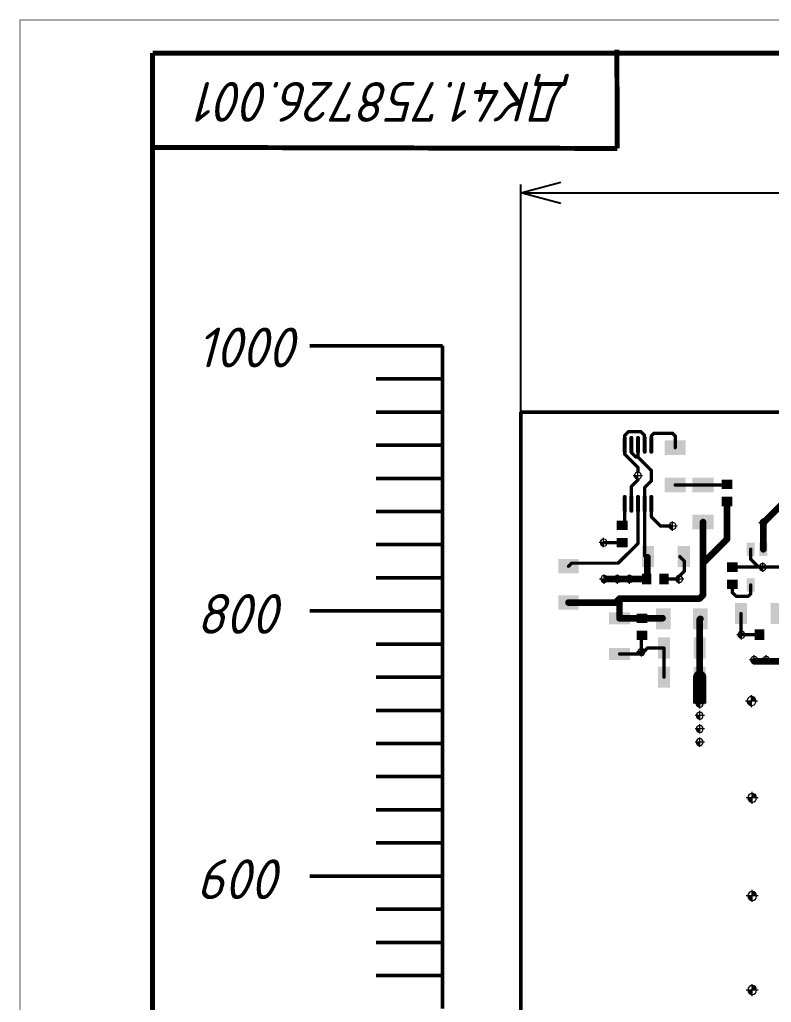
# Paper-space layout 'Layout1' of a CAD drawing. Header units: millimetres. Extents: x 0 to 841, y 0 to 594.
# Drawn here: x 0 to 113.3, y 445.8 to 594.1 of the extents above; entities that cross this region are included whole.
import ezdxf

# ---------------------------------------------------------------- set-up
doc = ezdxf.new("R2010")
doc.units = ezdxf.units.MM
doc.layers.get('0').update_dxf_attribs({"lineweight": 50})
for name, color, linetype in [('PDF _Геометрия', 7, 'Continuous'), ('PDF _Сплошная заливка', 7, 'Continuous'), ('TopLayer', 1, 'Continuous')]:
    doc.layers.add(name, color=color, linetype=linetype)
doc.styles.add('GOST-2.304_Type-B_italic', font='GOST Common Italic.ttf')
doc.dimstyles.new('ISO-25', dxfattribs={"dimtxt": 2.5, "dimasz": 2.5, "dimexe": 1.25, "dimexo": 0.625, "dimtad": 1, "dimtxsty": 'Standard', "dimcen": 2.5, "dimadec": 0, "dimazin": 0, "dimtfac": 1, "dimtmove": 0, "dimatfit": 3, "dimfxl": 1, "dimarcsym": 0})

# ---------------------------------------------------------------- blocks, each defined once
blk = doc.blocks.new('_Open30')
at = {"color": 0, "linetype": 'ByBlock', "lineweight": -2}
for p, q in [((-1, 0.26794919), (0, 0)), ((0, 0), (-1, -0.26794919)), ((0, 0), (-1, 0))]:
    blk.add_line(p, q, dxfattribs=at)
blk = doc.blocks.new('*D70')
at = {"color": 0, "lineweight": -2, "transparency": 16777216}
for p, q in [((75.58923181139107, 534.8599920178267), (75.58923181139107, 569.1981241171795)), ((81.58923181139107, 567.9481241171795), (309.5892293313912, 567.9481241171795)), ((315.5892293313912, 534.8599920178267), (315.5892293313912, 569.1981241171795))]:
    blk.add_line(p, q, dxfattribs=at)
at = {"layer": 'Defpoints', "color": 0, "lineweight": 20, "transparency": 16777216}
for p in [(315.5892293313912, 567.9481241171795), (75.58923181139107, 534.8599920178267), (315.5892293313912, 534.8599920178267)]:
    blk.add_point(p, dxfattribs=at)
at = {"color": 0, "lineweight": -2, "transparency": 16777216, "xscale": 6, "yscale": 6, "zscale": 6, "rotation": 180}
blk.add_blockref('_Open30', (75.58923181139107, 567.9481241171795), dxfattribs=at)
at = {"color": 0, "lineweight": -2, "transparency": 16777216, "xscale": 6, "yscale": 6, "zscale": 6}
blk.add_blockref('_Open30', (315.5892293313912, 567.9481241171795), dxfattribs=at)
at = {"color": 0, "transparency": 16777216, "insert": (190.3758532430252, 572.1671835231201), "char_height": 6, "attachment_point": 5, "style": 'GOST-2.304_Type-B_italic'}
blk.add_mtext('120{\\fGOST type B|b0|i1|c204|p34;\\C0;%%P0,1}', dxfattribs=at)

psp = doc.layouts.get("Layout1")

# ---------------------------------------------------------------- hatches: boundary and pattern name
at = {"layer": 'PDF _Сплошная заливка', "transparency": 33554559}
for points in [[(92.69451297836122, 525.2648063051379, 0.1989561128146472), (92.84832446186238, 524.893542072864), (92.84832446189148, 524.8935420728712, 0.1988800818218835), (93.2195181384036, 524.7398011449486), (93.2195181384036, 524.7398011450732), (93.2195181384036, 524.7398011450732), (93.2195181384036, 525.2648063051379), (93.2195181384036, 525.2648063051379)], [(97.92534570620955, 517.6651692878163, 0.4142084406750351), (98.45035086626649, 517.1401641277075), (98.45035086626649, 517.1401641277516), (98.45035086626649, 517.1401641277516), (98.45035086626649, 517.6651692878163), (98.45035086626649, 517.6651692878163)], [(111.6147794073631, 518.1545804950329, 0.1988478175993243), (111.7685203350957, 517.7833162627076), (111.7685203351684, 517.7833162627662, 0.198847816971872), (112.1397845674201, 517.6295753348436), (112.1397845674201, 517.6295753349677), (112.1397845674201, 517.6295753349677), (112.1397845674201, 518.1545804950329), (112.1397845674201, 518.1545804950329)], [(87.53749666569729, 515.169786106977, 0.1989561126035285), (87.69130814915479, 514.7985218746448), (87.69130814922755, 514.7985218747103, 0.1988800818772478), (88.06250182576969, 514.6447809471388), (88.06250182576969, 514.6447809469123), (88.06250182576969, 514.6447809469123), (88.06250182576969, 515.169786106977), (88.06250182576969, 515.169786106977)], [(111.5253853020249, 511.4651892538764, 0.1988478175066667), (111.6791262298157, 511.0939250216024), (111.6791262298302, 511.0939250216097, 0.1988478170847673), (112.0503904620828, 510.9401840939722), (112.0503904620828, 510.9401840938112), (112.0503904620828, 510.9401840938112), (112.0503904620828, 511.4651892538764), (112.0503904620828, 511.4651892538764)], [(87.63295856349123, 509.6651729733476, 0.4142362713237892), (88.15789316783867, 509.1401678132606), (88.15789316783867, 509.1401678132825), (88.15789316783867, 509.1401678132825), (88.15789316783867, 509.6651729733476), (88.15789316783867, 509.6651729733476)], [(89.6329311837344, 509.6651729733476, 0.1988478172097947), (89.78667211146694, 509.2939087410296), (89.78667211152515, 509.2939087410882, 0.1988478175548578), (90.15793634377678, 509.1401678131947), (90.15793634377678, 509.1401678132825), (90.15793634377678, 509.1401678132825), (90.15793634377678, 509.6651729733476), (90.15793634377678, 509.6651729733476)], [(91.43294887536194, 509.6651729733476, 0.4142588360046695), (91.95795403541979, 509.1401678133411), (91.95795403541979, 509.1401678132825), (91.95795403541979, 509.1401678132825), (91.95795403541979, 509.6651729733476), (91.95795403541979, 509.6651729733476)], [(98.92533201632341, 509.6651743844614, 0.1989561131583393), (99.07914349978, 509.2939101521433), (99.07914349985367, 509.293910152202, 0.1988800818964838), (99.45033717638034, 509.1401692244694), (99.45033717638034, 509.1401692244035), (99.45033717638034, 509.1401692244035), (99.45033717638034, 509.6651743844614), (99.45033717638034, 509.6651743844614)], [(108.3254008873882, 501.2651694348119, 0.1988478172653923), (108.4791418150917, 500.8939052024648), (108.4791418151935, 500.8939052025453, 0.1988478172952694), (108.8504060474452, 500.7401642747691), (108.8504060474452, 500.7401642747473), (108.8504060474452, 500.7401642747473), (108.8504060474452, 501.2651694348119), (108.8504060474452, 501.2651694348119)], [(93.2329665669904, 498.6651147171992, 0.4142084406154302), (93.7579717270628, 498.1401095571196), (93.7579717270628, 498.1401095571346), (93.7579717270628, 498.1401095571346), (93.7579717270628, 498.6651147171992), (93.7579717270628, 498.6651147171992)], [(110.2329455060426, 497.4651149172364, 0.1989883856612756), (110.3867569897038, 497.0939212408407), (110.3867569895729, 497.0939212407166, 0.1989883857060377), (110.757950666085, 496.9401097570694), (110.757950666085, 496.9401097571863), (110.757950666085, 496.9401097571863), (110.757950666085, 497.4651149172364), (110.757950666085, 497.4651149172364)], [(112.0329631976847, 497.4651142116795, 0.1989883855508027), (112.1867746812004, 497.0939205351597), (112.1867746812004, 497.0939205351597, 0.1989883856347251), (112.557968357728, 496.9401090515635), (112.557968357728, 496.9401090516294), (112.557968357728, 496.9401090516294), (112.557968357728, 497.4651142116795), (112.557968357728, 497.4651142116795)], [(102.0177895039633, 490.8651530592801, 0.4142588363678122), (102.5427946640057, 490.3401478991568), (102.5427946640057, 490.3401478992159), (102.5427946640057, 490.3401478992159), (102.5427946640057, 490.8651530592801), (102.5427946640057, 490.8651530592801)], [(109.6829636188395, 491.2651038387762, 0.4141972411249372), (110.3579702532052, 490.5900972044169), (110.3579702532052, 490.5900972044169), (110.3579702532052, 490.5900972044169), (110.3579702532052, 491.2651038387762), (110.3579702532052, 491.2651038387762)], [(111.0329768875563, 491.2651038387762, 0.4142364377702754), (110.3579702532052, 491.9401104732519), (110.3579702532052, 491.9401104731346), (110.3579702532052, 491.9401104731346), (110.3579702532052, 491.2651038387762), (110.3579702532052, 491.2651038387762)], [(102.0177895039633, 489.0650888008718, 0.4142084405502877), (102.5427946640057, 488.540083641004), (102.5427946640057, 488.5400836408066), (102.5427946640057, 488.5400836408066), (102.5427946640057, 489.0650888008718), (102.5427946640057, 489.0650888008718)], [(102.0177895039633, 487.0651204139926, 0.4142588364359393), (102.5427946640057, 486.5401152538766), (102.5427946640057, 486.5401152539348), (102.5427946640057, 486.5401152539348), (102.5427946640057, 487.0651204139926), (102.5427946640057, 487.0651204139926)], [(102.0177895039633, 485.0650807658399, 0.1988800819462902), (102.171530431754, 484.693887089305), (102.171530431754, 484.693887089305, 0.1990065127922645), (102.5427946640057, 484.5400756057238), (102.5427946640057, 484.5400756057747), (102.5427946640057, 484.5400756057747), (102.5427946640057, 485.0650807658399), (102.5427946640057, 485.0650807658399)], [(109.7830116388413, 476.6650567661304, 0.4142013379479151), (110.4579477174975, 475.9901206875334), (110.4579477174975, 475.9901206874965), (110.4579477174975, 475.9901206874965), (110.4579477174975, 476.6650567661304), (110.4579477174975, 476.6650567661304)], [(111.1329543518641, 476.6650567661304, 0.4142364377707062), (110.4579477174975, 477.340063400577), (110.4579477174975, 477.3400634004965), (110.4579477174975, 477.3400634004965), (110.4579477174975, 476.6650567661304), (110.4579477174975, 476.6650567661304)], [(111.1329543518641, 461.8650343037411, 0.4142364378063415), (110.4579477174975, 462.5400409380341), (110.4579477174975, 462.5400409381), (110.4579477174975, 462.5400409381), (110.4579477174975, 461.8650343037411), (110.4579477174975, 461.8650343037411)], [(109.7830116388413, 461.8650343037411, 0.4141796886114921), (110.4579477174975, 461.1900276693018), (110.4579477174975, 461.190027669375), (110.4579477174975, 461.190027669375), (110.4579477174975, 461.8650343037411), (110.4579477174975, 461.8650343037411)], [(111.1329543518641, 447.6650170330063, 0.1989837065599147), (110.935257206469, 448.1423265219855), (110.9352572065136, 448.1423265220224, 0.1989141724788294), (110.4580182732225, 448.3400236673215), (110.4580182732225, 448.3400236673656), (110.4580182732225, 448.3400236673656), (110.4580182732225, 447.6650170330063), (110.4580182732225, 447.6650170330063)], [(109.7830116388413, 447.6650170330063, 0.1988890755797197), (109.9807087842655, 447.1877075440348), (109.9807087841918, 447.1877075439838, 0.1989282721369723), (110.4580182732225, 446.9900103986115), (110.4580182732225, 446.9900103986333), (110.4580182732225, 446.9900103986333), (110.4580182732225, 447.6650170330063), (110.4580182732225, 447.6650170330063)]]:
    psp.add_hatch(color=7, dxfattribs=at).paths.add_polyline_path(points)

# ---------------------------------------------------------------- linework, layer by layer
for p, q in [((63.76560912071591, 544.8599960978263), (43.76560912071591, 544.8599960978263)), ((63.76560912071591, 534.8599960978263), (63.76560912071591, 544.8599960978263)), ((63.76560912071591, 539.8599960978263), (53.76560912071591, 539.8599960978263)), ((63.76560912071591, 534.8599960978263), (53.76560912071591, 534.8599960978268)), ((63.76560912071591, 524.8599960978263), (63.76560912071591, 534.8599960978263)), ((63.76560912071591, 529.8599960978263), (53.76560912071591, 529.8599960978263)), ((63.76560912071591, 524.8599960978263), (53.76560912071591, 524.8599960978268)), ((63.76560912071591, 514.8599960978263), (63.76560912071591, 524.8599960978263)), ((63.76560912071591, 519.8599960978263), (53.76560912071591, 519.8599960978263)), ((63.76560912071591, 514.8599960978263), (53.76560912071591, 514.8599960978263)), ((63.76560912071591, 504.8599960978263), (63.76560912071591, 514.8599960978263)), ((63.76560912071591, 509.8599960978263), (53.76560912071591, 509.8599960978263)), ((63.76560912071591, 504.8599960978263), (43.76560912071591, 504.8599960978263)), ((63.76560912071591, 494.8599960978263), (63.76560912071591, 504.8599960978263)), ((63.76560912071591, 499.8599960978263), (53.76560912071591, 499.8599960978268)), ((63.76560912071591, 494.8599960978263), (53.76560912071591, 494.8599960978263)), ((63.76560912071591, 484.8599960978263), (63.76560912071591, 494.8599960978263)), ((63.76560912071591, 489.8599960978263), (53.76560912071591, 489.8599960978268)), ((63.76560912071591, 484.8599960978263), (53.76560912071591, 484.8599960978263)), ((63.76560912071591, 474.8599960978263), (63.76560912071591, 484.8599960978263)), ((63.76560912071591, 479.8599960978263), (53.76560912071591, 479.8599960978263)), ((63.76560912071591, 474.8599960978263), (53.76560912071591, 474.8599960978263)), ((63.76560912071591, 464.8599960978263), (63.76560912071591, 474.8599960978263)), ((63.76560912071591, 469.8599960978263), (53.76560912071591, 469.8599960978263)), ((63.76560912071591, 464.8599960978263), (43.76560912071591, 464.8599960978263)), ((63.76560912071591, 454.8599960978263), (63.76560912071591, 464.8599960978263)), ((63.76560912071591, 459.8599960978263), (53.76560912071591, 459.8599960978263)), ((63.76560912071591, 454.8599960978263), (53.76560912071591, 454.8599960978268)), ((63.76560912071591, 444.8599960978263), (63.76560912071591, 454.8599960978263)), ((63.76560912071591, 449.8599960978263), (53.76560912071591, 449.8599960978263))]:
    psp.add_line(p, q)
at = {"lineweight": 50}
for p, q in [((115.5892330913912, 534.8604898578267), (75.58873397139087, 534.8599920178267)), ((75.58923181139107, 534.8594941778265), (75.58923181139107, 354.8604942578272))]:
    psp.add_line(p, q, dxfattribs=at)
at = {"color": 18, "lineweight": 40, "true_color": 0x000000}
for points, const_width in [([(0.04952970216618269, 594.0072344598332), (841.0071162621662, 594.0072344598332), (841.0071162621662, 0.04952981983322502), (0.04952970216618269, 0.04952981983322502), (0.04952970216618269, 594.0072344598332)], 0.09906), ([(20.04953034216618, 589.0071834998332), (836.0495290221661, 589.0071834998332)], 0.7493), ([(20.04953034216618, 5.007183099833227), (20.04953034216618, 589.0071834998332)], 0.7493), ([(90.10828651443612, 574.6275455475052), (90.05676375177518, 589.520828408366)], 0.7493), ([(90.10828651443612, 574.6275455475052), (20.1082385544361, 574.787415239809)], 0.7493)]:
    psp.add_lwpolyline(points, dxfattribs=dict(at, const_width=const_width))
at = {"layer": 'PDF _Геометрия', "lineweight": 9}
for points in [[(93.91985427853933, 525.2647357494134), (92.51932310971779, 525.2647357494134)], [(93.21923591550467, 524.5648229436338), (93.21923591550467, 525.9646485551857)], [(99.15068700640222, 517.6650987320918), (97.75015583758068, 517.6650987320918)], [(98.45006864338302, 516.9651859263195), (98.45006864338302, 518.3650115378641)], [(112.8399090403673, 518.1542277163944), (111.4400834288226, 518.1542277163944)], [(112.1399962345949, 517.4543149106221), (112.1399962345949, 518.8548460794432)], [(88.76276741017955, 515.1698566627019), (87.36223624135891, 515.1698566627019)], [(88.06285460437812, 514.469943856915), (88.06285460437812, 515.8697694684743)], [(112.7503032678551, 511.4648364752379), (111.3504776563104, 511.4648364752379)], [(112.0503904620828, 510.7649236694656), (112.0503904620828, 512.1654548382867)], [(88.1581048350281, 508.9654718347419), (88.1581048350281, 510.3652974463084)], [(90.15765412087785, 508.9654718347419), (90.15765412087785, 510.3652974463084)], [(91.95823625833327, 508.9654718347419), (91.95823625833327, 510.3652974463084)], [(99.45054884355523, 508.965473245863), (99.45054884355523, 510.3652988574222)], [(88.85801764080043, 509.6653846405288), (87.45819202922667, 509.6653846405288)], [(90.85827248391251, 509.6653846405288), (89.45774131510552, 509.6653846405288)], [(92.6581490641056, 509.6653846405288), (91.25761789528497, 509.6653846405288)], [(100.1504616493276, 509.6653860516426), (98.7506360377829, 509.6653860516426)], [(109.5506010761164, 501.2650283233552), (108.1500699073104, 501.2650283233552)], [(108.8506882703441, 500.5651155175829), (108.8506882703441, 501.9649411291275)], [(94.45802564428413, 498.6649736057425), (93.05820003272493, 498.6649736057425)], [(93.7581128385118, 497.9650607999702), (93.7581128385118, 499.3648864115148)], [(110.757809554636, 496.7652021114641), (110.757809554636, 498.1650277230233)], [(112.5576861348291, 496.7652014059072), (112.5576861348291, 498.1650270174664)], [(111.4577223604083, 497.4651149172364), (110.0578967488636, 497.4651149172364)], [(113.2583044978637, 497.4651142116795), (111.8577733290422, 497.4651142116795)], [(103.2429191369674, 490.8648708363748), (101.8430935254228, 490.8648708363748)], [(102.5430063311951, 490.1649580306025), (102.5430063311951, 491.5647836421617)], [(111.2580496547516, 491.26482161587), (109.4581730745722, 491.26482161587)], [(110.3577585860166, 490.365236104411), (110.3577585860166, 492.1651126845977)], [(102.5430063311951, 488.364823216461), (102.5430063311951, 489.7653543852816)], [(103.2429191369674, 489.0654415795098), (101.8430935254228, 489.0654415795098)], [(102.5430063311951, 486.3650664967713), (102.5430063311951, 487.764892108316)], [(103.2429191369674, 487.0649793025436), (101.8430935254228, 487.0649793025436)], [(103.2429191369674, 485.0652218772889), (101.8430935254228, 485.0652218772889)], [(102.5430063311951, 484.365309071502), (102.5430063311951, 485.7651346830685)], [(110.4579477174975, 475.7652595874906), (110.4579477174975, 477.5651361676769)], [(111.3582387862034, 476.6648450989564), (109.5576566487771, 476.6648450989564)], [(110.4579477174975, 460.9649549021951), (110.4579477174975, 462.7648314823814)], [(111.3582387862034, 461.8652459709224), (109.5576566487771, 461.8652459709224)], [(110.4579477174975, 446.7649376314607), (110.4579477174975, 448.5648142116465)], [(111.3582387862034, 447.665228700188), (109.5576566487771, 447.665228700188)]]:
    psp.add_lwpolyline(points, dxfattribs=at)
for points in [[(93.74487607711444, 525.2647357494134, 0.4140361064834009), (93.21923591550467, 525.7896703537826, 0.4143145160907989), (92.69430131105537, 525.2647357494134, 0.414314516115934), (93.21923591550467, 524.7398011451901, 0.414036106508295)], [(98.97500324770135, 517.6650987320918, 0.4143145161673626), (98.45006864338302, 518.190033336286, 0.4143145161999526), (97.92513403896191, 517.6650987320918, 0.4143145162059972), (98.45006864338302, 517.140164127883, 0.4143145161736592)], [(112.6649308389424, 518.1542277163944, 0.4140361062844282), (112.1399962345949, 518.6798678780037, 0.4140361065574639), (111.615061630232, 518.1542277163944, 0.4138105739140459), (112.1399962345949, 517.6292931120106, 0.4138105738286432)], [(88.58778920872555, 515.1698566627019, 0.4138105735957089), (88.06285460437812, 515.6947912671444, 0.4140361065843737), (87.53721444274015, 515.1698566627019, 0.4140361066863111), (88.06285460437812, 514.6449220583618, 0.4138105735095525)], [(112.5753250664302, 511.4648364752379, 0.414036106397517), (112.0503904620828, 511.9904766369496, 0.4140361064636001), (111.5254558575452, 511.4648364752379, 0.4138105736906622), (112.0503904620828, 510.9399018708541, 0.4138105736246624)], [(88.68303943934643, 509.6653846405288, 0.4143145162380837), (88.1581048350281, 510.1903192449126, 0.4143145162182372), (87.63317023053423, 509.6653846405288, 0.4143145159395351), (88.1581048350281, 509.1404500361155, 0.4143145159591294)], [(90.68258872522529, 509.6653846405288, 0.4143145160959874), (90.15765412087785, 510.190319245015, 0.4143145159987208), (89.63271951658862, 509.6653846405288, 0.4143145160963397), (90.15765412087785, 509.1404500362032, 0.4143145160054202)], [(92.4831708626516, 509.6653846405288, 0.4143145159906111), (91.95823625833327, 510.1903192448326, 0.414036106529015), (91.43259609666529, 509.6653846405288, 0.414036106626637), (91.95823625833327, 509.1404500363128, 0.4143145160882804)], [(99.97548344788811, 509.6653860516426, 0.4143145161323549), (99.45054884355523, 510.1903206559828, 0.4143145160421909), (98.92561423920779, 509.6653860516426, 0.4143145162360686), (99.45054884355523, 509.1404514473243, 0.4143145159496596)], [(109.3756228746915, 501.2650283233552, 0.4143145160082409), (108.8506882703441, 501.7899629275421, 0.4140361066742076), (108.3250481087789, 501.2650283233552, 0.4140361064173066), (108.8506882703441, 500.7400937190514, 0.4143145163154027)], [(94.28304744284469, 498.6649736057425, 0.4143145160690387), (93.7581128385118, 499.1899082100317, 0.4143145162619089), (93.23317823414982, 498.6649736057425, 0.4143145161162363), (93.7581128385118, 498.1400390014974, 0.4143145159232653)], [(111.2827441589834, 497.4651149172364, 0.4143145161277714), (110.757809554636, 497.9900495215329, 0.4143145160123711), (110.2328749503758, 497.4651149172364, 0.4143145162095735), (110.757809554636, 496.9401803128308, 0.4143145163250742)], [(113.0833262964243, 497.4651142116795, 0.4140361067194489), (112.5576861348291, 497.9900488160197, 0.4143145158964175), (112.0327515304089, 497.4651142116795, 0.4143145160459185), (112.5576861348291, 496.9401796073321, 0.4140361064928289)], [(103.0679409355134, 490.8648708363748, 0.4143145163652699), (102.5430063311951, 491.3898054406632, 0.4143145161576913), (102.0180717269641, 490.8648708363748, 0.4143145159654761), (102.5430063311951, 490.3399362320265, 0.4143145161727526)], [(111.0329768875563, 491.26482161587, 0.4145768024496179), (110.3577585860166, 491.9400399174688, 0.4144012766089382), (109.6832458417375, 491.26482161587, 0.4142259415220976), (110.3577585860166, 490.5903088714963, 0.4144012764712057)], [(103.0679409355134, 489.0654415795098, 0.4138105736074713), (102.5430063311951, 489.5903761839086, 0.4138105735884706), (102.018071726935, 489.0654415795098, 0.4140361065483322), (102.5430063311951, 488.5398014181269, 0.4140361063793484)], [(103.0679409355134, 487.0649793025436, 0.4143145162646291), (102.5430063311951, 487.5899139067592, 0.4143145160570502), (102.0180717268913, 487.0649793025436, 0.4143145162882528), (102.5430063311951, 486.5400446982253, 0.4143145161191578)], [(103.0679409355134, 485.0652218772889, 0.4143145162554111), (102.5430063311951, 485.5901564817095, 0.4143145162361691), (102.0180717269641, 485.0652218772889, 0.4143145160725647), (102.5430063311951, 484.5402872727368, 0.4143145160917559)], [(111.1331660190381, 476.6648450989564, 0.4141850072674905), (110.4579477174975, 477.3400634004965, 0.4141850071773144), (109.7827294160306, 476.6648450989564, 0.4140093127664168), (110.4579477174975, 475.9903323546341, 0.4140093126290139)], [(111.1331660190381, 461.8652459709224, 0.4140093127989582), (110.4579477174975, 462.5397587151715, 0.4140093127088141), (109.782729415987, 461.8652459709224, 0.4141850072764142), (110.4579477174975, 461.1900276694992, 0.4141850071390365)], [(111.1331660190381, 447.665228700188, 0.4140093128905284), (110.4579477174975, 448.3397414444448, 0.4140093126864884), (109.7827294158842, 447.665228700188, 0.4141850073554358), (110.4579477174975, 446.9900103986042, 0.414185007445729)]]:
    psp.add_lwpolyline(points, format="xyb", close=True, dxfattribs=at)
at = {"layer": 'TopLayer', "lineweight": 20}
for points, const_width in [([(91.25062797139117, 528.8649976578267), (91.25062797139117, 530.9649985378269)], 0.5999987999999999), ([(91.25062797139117, 531.3573929778267), (91.80823417139118, 531.9149991778268)], 0.499999), ([(91.25062797139117, 529.9149980978268), (91.25062797139117, 531.3573929778267)], 0.499999), ([(91.80823417139118, 531.9149991778268), (93.64413093139092, 531.9149991778268)], 0.499999), ([(92.25062597139095, 528.8649976578267), (92.25062597139095, 530.9649985378269)], 0.5999987999999999), ([(93.25062905139112, 528.8649976578267), (93.25062905139112, 530.9649985378269)], 0.5999987999999999), ([(93.64413093139092, 531.9149991778268), (94.20062969139099, 531.3585004178267)], 0.499999), ([(94.2506270513909, 528.8649976578267), (94.2506270513909, 530.9649985378269)], 0.5999987999999999), ([(94.20062969139099, 529.9649954578267), (94.20062969139099, 531.3585004178267)], 0.499999), ([(95.25063013139106, 528.8649976578267), (95.25063013139106, 530.9649985378269)], 0.5999987999999999), ([(95.25063013139106, 531.2649979378266), (95.65062933139097, 531.664997137827)], 0.499999), ([(95.25063013139106, 529.9149980978268), (95.25063013139106, 531.2649979378266)], 0.499999), ([(95.65062933139097, 531.664997137827), (98.4506288113912, 531.664997137827)], 0.499999), ([(98.4506288113912, 531.664997137827), (98.85062801139111, 531.2649979378266)], 0.499999), ([(98.85062801139111, 529.470589537827), (98.85062801139111, 531.2649979378266)], 0.499999), ([(91.25062797139117, 528.4649933778269), (91.25062797139117, 529.9149980978268)], 0.499999), ([(92.25062597139095, 528.7377842978267), (92.25062597139095, 529.9149980978268)], 0.499999), ([(93.25062905139112, 528.064994177827), (93.25062905139112, 529.9149980978268)], 0.499999), ([(94.20062969139099, 529.9649954578267), (94.2506270513909, 529.9149980978268)], 0.499999), ([(91.25062797139117, 528.4649933778269), (93.25062905139112, 526.4649922978269)], 0.499999), ([(92.25062597139095, 528.7377842978267), (92.92341609139112, 528.064994177827)], 0.499999), ([(92.92341609139112, 528.064994177827), (93.25062905139112, 528.064994177827)], 0.499999), ([(93.25062905139112, 528.064994177827), (95.25063013139106, 526.0649930978266)], 0.499999), ([(93.25062905139112, 525.7498294348038), (93.25062905139112, 526.4649922978269)], 0.499999), ([(95.25063013139106, 524.4650013778269), (95.25063013139106, 526.0649930978266)], 0.499999), ([(92.25062597139095, 523.6649928178267), (93.25062905139112, 524.6649958978269)], 0.499999), ([(93.25062905139112, 524.6649958978269), (93.25062905139112, 524.789994377827)], 0.499999), ([(92.25062597139095, 521.014995577827), (92.25062597139095, 523.6649928178267)], 0.499999), ([(94.2506270513909, 523.4649982978267), (95.25063013139106, 524.4650013778269)], 0.499999), ([(94.2506270513909, 521.014995577827), (94.2506270513909, 523.4649982978267)], 0.499999), ([(98.85062801139111, 523.8594044178267), (106.5496372513912, 523.8594044178267)], 0.499999), ([(106.5496372513912, 523.8594044178267), (106.650627651391, 523.9603948178269)], 0.499999), ([(91.25062797139117, 519.9649951378269), (91.25062797139117, 522.0649960178266)], 0.5999987999999999), ([(92.25062597139095, 519.9649951378269), (92.25062597139095, 522.0649960178266)], 0.5999987999999999), ([(93.25062905139112, 519.9649951378269), (93.25062905139112, 522.0649960178266)], 0.5999987999999999), ([(94.2506270513909, 519.9649951378269), (94.2506270513909, 522.0649960178266)], 0.5999987999999999), ([(95.25063013139106, 519.9649951378269), (95.25063013139106, 522.0649960178266)], 0.5999987999999999), ([(106.650627651391, 515.6649986578268), (106.650627651391, 521.369594817827)], 0.999998), ([(91.25062797139117, 517.960396657827), (91.25062797139117, 521.014995577827)], 0.499999), ([(93.25062905139112, 515.064994777827), (93.25062905139112, 521.014995577827)], 0.499999), ([(94.2506270513909, 513.1573938178267), (94.2506270513909, 521.014995577827)], 0.499999), ([(95.25063013139106, 519.064991857827), (95.25063013139106, 521.014995577827)], 0.499999), ([(112.1400096113912, 518.1543815378268), (115.2506206113912, 521.2649925378269)], 0.999998), ([(95.25063013139106, 519.064991857827), (96.65063241139114, 517.6649895778269)], 0.499999), ([(91.05062837139121, 517.7603970578266), (91.25062797139117, 517.960396657827)], 0.499999), ([(96.65063241139114, 517.6649895778269), (98.4506288113912, 517.6649895778269)], 0.499999), ([(103.050629771391, 512.2649952978268), (103.050629771391, 518.2594054578267)], 0.999998), ([(112.1400096113912, 514.1650067378268), (112.1400096113912, 518.1543815378268)], 0.999998), ([(103.250624291391, 512.2649952978268), (106.650627651391, 515.6649986578268)], 0.999998), ([(88.06283145139105, 515.1695970578266), (90.85062877139126, 515.1695970578266)], 0.499999), ([(90.25062997139094, 512.0649956978268), (93.25062905139112, 515.064994777827)], 0.499999), ([(110.2400134113909, 512.6756218578266), (110.2400134113909, 514.1650067378268)], 0.499999), ([(94.65062625139126, 509.664995417827), (94.65062625139126, 512.972593577827)], 0.999998), ([(99.54302693139107, 513.0649936978266), (100.2506252113913, 512.3573954178269)], 0.499999), ([(110.2400134113909, 512.6756218578266), (111.4506282113912, 511.4650070578268)], 0.499999), ([(82.75822941139086, 511.6081970178266), (83.2150280913911, 512.0649956978268)], 0.499999), ([(83.2150280913911, 512.0649956978268), (90.25062997139094, 512.0649956978268)], 0.499999), ([(100.2506252113913, 510.8649930178267), (100.2506252113913, 512.3573954178269)], 0.499999), ([(103.050629771391, 507.2649951378266), (103.050629771391, 512.2649952978268)], 0.999998), ([(103.050629771391, 512.2649952978268), (103.250624291391, 512.2649952978268)], 0.499999), ([(107.4506311313912, 511.455807177827), (107.4598310113911, 511.4650070578268)], 0.499999), ([(107.4598310113911, 511.4650070578268), (111.4506282113912, 511.4650070578268)], 0.499999), ([(111.4506282113912, 511.4650070578268), (112.050632091391, 511.4650070578268)], 0.499999), ([(112.050632091391, 511.4650070578268), (116.546035851391, 511.4650070578268)], 0.499999), ([(88.1582287713909, 509.664995417827), (90.15822985139084, 509.664995417827)], 0.999998), ([(90.15822985139084, 509.664995417827), (91.95823133139083, 509.664995417827)], 0.999998), ([(91.95823133139083, 509.664995417827), (94.55522893139096, 509.664995417827)], 0.999998), ([(99.05062761139106, 509.664995417827), (100.2506252113913, 510.8649930178267)], 0.499999), ([(96.84142705139084, 509.664995417827), (99.05062761139106, 509.664995417827)], 0.499999), ([(107.4506311313912, 507.6650044978269), (107.4506311313912, 508.865007177827)], 0.499999), ([(110.2400134113909, 507.4543876978269), (110.2400134113909, 508.7650073778268)], 0.499999), ([(89.85063077139102, 506.1217970178268), (90.45062957139089, 506.7217958178267)], 0.999998), ([(90.45062957139089, 503.7573973778267), (90.45062957139089, 506.7217958178267)], 0.999998), ([(90.45062957139089, 506.7217958178267), (102.507430451391, 506.7217958178267)], 0.999998), ([(102.507430451391, 506.7217958178267), (103.050629771391, 507.2649951378266)], 0.999998), ([(107.4506311313912, 507.6650044978269), (108.0506299313911, 507.065005697827)], 0.499999), ([(108.0506299313911, 507.065005697827), (109.8506314113911, 507.065005697827)], 0.499999), ([(109.8506314113911, 507.065005697827), (110.2400134113909, 507.4543876978269)], 0.499999), ([(82.75822941139086, 506.1217970178268), (89.85063077139102, 506.1217970178268)], 0.999998), ([(90.4536267713911, 503.7603945778269), (93.85062785139098, 503.7603945778269)], 0.999998), ([(93.85062785139098, 503.7603945778269), (96.94404305139096, 503.7603945778269)], 0.999998), ([(102.5430260113912, 503.5573977778267), (102.6506254913911, 503.6649972578266)], 0.999998), ([(102.5430260113912, 499.2649958978268), (102.5430260113912, 503.5573977778267)], 0.999998), ([(108.7582332913912, 501.3574072578267), (108.7582332913912, 504.4650058178267)], 0.499999), ([(90.45062957139089, 503.7573973778267), (90.4536267713911, 503.7603945778269)], 0.499999), ([(96.94404305139096, 503.7603945778269), (97.03944037139127, 503.6649972578266)], 0.499999), ([(93.75822773139089, 501.0771944578269), (93.85062785139098, 501.169594577827)], 0.499999), ([(93.75822773139089, 498.3725973778269), (93.75822773139089, 501.0771944578269)], 0.499999), ([(108.7582332913912, 501.3574072578267), (108.8506334113908, 501.2650071378266)], 0.499999), ([(108.8506334113908, 501.2650071378266), (111.5552304913913, 501.2650071378266)], 0.499999), ([(102.5430260113912, 494.8649996178269), (102.5430260113912, 499.2649958978268)], 0.999998), ([(90.45062957139089, 498.3725973778269), (93.75822773139089, 498.3725973778269)], 0.499999), ([(93.75822773139089, 498.3725973778269), (94.65062625139126, 499.2649958978268)], 0.499999), ([(94.65062625139126, 499.2649958978268), (97.15822601139098, 499.2649958978268)], 0.499999), ([(97.15822601139098, 499.2649958978268), (97.15823109139092, 499.2649908178269)], 0.499999), ([(97.15823109139092, 494.864994537827), (97.15823109139092, 499.2649908178269)], 0.499999), ([(110.7582292913912, 497.2649948178268), (114.5582318513912, 497.2649948178268)], 0.999998), ([(102.5430310913912, 490.864997457827), (102.5430310913912, 494.864994537827)], 2.00000108), ([(102.5430260113912, 494.8649996178269), (102.5430310913912, 494.864994537827)], 0.999998)]:
    psp.add_lwpolyline(points, dxfattribs=dict(at, const_width=const_width))
for points, const_width in [([(91.10063081139106, 530.9649985378269, 1), (91.40062513139083, 530.9649985378269, 1)], 0.2999994), ([(91.12562949139101, 531.3573929778267, 1), (91.37562645139087, 531.3573929778267, 1)], 0.24999696), ([(91.12562949139101, 531.3573929778267, 1), (91.37562645139087, 531.3573929778267, 1)], 0.24999696), ([(91.68323569139102, 531.9149991778268, 1), (91.93323265139088, 531.9149991778268, 1)], 0.24999696), ([(91.68323569139102, 531.9149991778268, 1), (91.93323265139088, 531.9149991778268, 1)], 0.24999696), ([(92.10062881139083, 530.9649985378269, 1), (92.40062313139106, 530.9649985378269, 1)], 0.2999994), ([(93.100631891391, 530.9649985378269, 1), (93.40062621139123, 530.9649985378269, 1)], 0.2999994), ([(93.51913245139121, 531.9149991778268, 1), (93.76912941139108, 531.9149991778268, 1)], 0.24999696), ([(93.51913245139121, 531.9149991778268, 1), (93.76912941139108, 531.9149991778268, 1)], 0.24999696), ([(94.10062989139124, 530.9649985378269, 1), (94.400624211391, 530.9649985378269, 1)], 0.2999994), ([(94.07563121139128, 531.3585004178267, 1), (94.32562817139114, 531.3585004178267, 1)], 0.24999696), ([(94.07563121139128, 531.3585004178267, 1), (94.32562817139114, 531.3585004178267, 1)], 0.24999696), ([(95.10063297139095, 530.9649985378269, 1), (95.40062729139117, 530.9649985378269, 1)], 0.2999994), ([(95.1256316513909, 531.2649979378266, 1), (95.37562861139122, 531.2649979378266, 1)], 0.24999696), ([(95.1256316513909, 531.2649979378266, 1), (95.37562861139122, 531.2649979378266, 1)], 0.24999696), ([(95.52563085139127, 531.664997137827, 1), (95.77562781139113, 531.664997137827, 1)], 0.24999696), ([(95.52563085139127, 531.664997137827, 1), (95.77562781139113, 531.664997137827, 1)], 0.24999696), ([(98.32563033139104, 531.664997137827, 1), (98.5756272913909, 531.664997137827, 1)], 0.24999696), ([(98.32563033139104, 531.664997137827, 1), (98.5756272913909, 531.664997137827, 1)], 0.24999696), ([(98.72562953139095, 531.2649979378266, 1), (98.97562649139127, 531.2649979378266, 1)], 0.24999696), ([(98.72562953139095, 531.2649979378266, 1), (98.97562649139127, 531.2649979378266, 1)], 0.24999696), ([(91.12562949139101, 529.9149980978268, 1), (91.37562645139087, 529.9149980978268, 1)], 0.24999696), ([(91.12562949139101, 529.9149980978268, 1), (91.37562645139087, 529.9149980978268, 1)], 0.24999696), ([(92.12562749139124, 529.9149980978268, 1), (92.3756244513911, 529.9149980978268, 1)], 0.24999696), ([(93.12563057139096, 529.9149980978268, 1), (93.37562753139127, 529.9149980978268, 1)], 0.24999696), ([(94.07563121139128, 529.9649954578267, 1), (94.32562817139114, 529.9649954578267, 1)], 0.24999696), ([(94.07563121139128, 529.9649954578267, 1), (94.32562817139114, 529.9649954578267, 1)], 0.24999696), ([(94.12562857139119, 529.9149980978268, 1), (94.37562553139105, 529.9149980978268, 1)], 0.24999696), ([(95.1256316513909, 529.9149980978268, 1), (95.37562861139122, 529.9149980978268, 1)], 0.24999696), ([(98.72562953139095, 529.470589537827, 1), (98.97562649139127, 529.470589537827, 1)], 0.24999696), ([(91.10063081139106, 528.8649976578267, 1), (91.40062513139083, 528.8649976578267, 1)], 0.2999994), ([(91.12562949139101, 528.4649933778269, 1), (91.37562645139087, 528.4649933778269, 1)], 0.24999696), ([(91.12562949139101, 528.4649933778269, 1), (91.37562645139087, 528.4649933778269, 1)], 0.24999696), ([(92.10062881139083, 528.8649976578267, 1), (92.40062313139106, 528.8649976578267, 1)], 0.2999994), ([(92.12562749139124, 528.7377842978267, 1), (92.3756244513911, 528.7377842978267, 1)], 0.24999696), ([(92.12562749139124, 528.7377842978267, 1), (92.3756244513911, 528.7377842978267, 1)], 0.24999696), ([(92.79841761139096, 528.064994177827, 1), (93.04841457139128, 528.064994177827, 1)], 0.24999696), ([(92.79841761139096, 528.064994177827, 1), (93.04841457139128, 528.064994177827, 1)], 0.24999696), ([(93.100631891391, 528.8649976578267, 1), (93.40062621139123, 528.8649976578267, 1)], 0.2999994), ([(93.12563057139096, 528.064994177827, 1), (93.37562753139127, 528.064994177827, 1)], 0.24999696), ([(93.12563057139096, 528.064994177827, 1), (93.37562753139127, 528.064994177827, 1)], 0.24999696), ([(93.12563057139096, 528.064994177827, 1), (93.37562753139127, 528.064994177827, 1)], 0.24999696), ([(94.10062989139124, 528.8649976578267, 1), (94.400624211391, 528.8649976578267, 1)], 0.2999994), ([(95.10063297139095, 528.8649976578267, 1), (95.40062729139117, 528.8649976578267, 1)], 0.2999994), ([(93.12563057139096, 526.4649922978269, 1), (93.37562753139127, 526.4649922978269, 1)], 0.24999696), ([(93.12563057139096, 526.4649922978269, 1), (93.37562753139127, 526.4649922978269, 1)], 0.24999696), ([(95.1256316513909, 526.0649930978266, 1), (95.37562861139122, 526.0649930978266, 1)], 0.24999696), ([(95.1256316513909, 526.0649930978266, 1), (95.37562861139122, 526.0649930978266, 1)], 0.24999696), ([(93.12563057139096, 524.6649958978269, 1), (93.37562753139127, 524.6649958978269, 1)], 0.24999696), ([(92.12562749139124, 523.6649928178267, 1), (92.3756244513911, 523.6649928178267, 1)], 0.24999696), ([(92.12562749139124, 523.6649928178267, 1), (92.3756244513911, 523.6649928178267, 1)], 0.24999696), ([(94.12562857139119, 523.4649982978267, 1), (94.37562553139105, 523.4649982978267, 1)], 0.24999696), ([(94.12562857139119, 523.4649982978267, 1), (94.37562553139105, 523.4649982978267, 1)], 0.24999696), ([(95.1256316513909, 524.4650013778269, 1), (95.37562861139122, 524.4650013778269, 1)], 0.24999696), ([(95.1256316513909, 524.4650013778269, 1), (95.37562861139122, 524.4650013778269, 1)], 0.24999696), ([(98.72562953139095, 523.8594044178267, 1), (98.97562649139127, 523.8594044178267, 1)], 0.24999696), ([(106.4246387713911, 523.8594044178267, 1), (106.6746357313909, 523.8594044178267, 1)], 0.24999696), ([(106.4246387713911, 523.8594044178267, 1), (106.6746357313909, 523.8594044178267, 1)], 0.24999696), ([(106.5256291713908, 523.9603948178269, 1), (106.7756261313912, 523.9603948178269, 1)], 0.24999696), ([(91.10063081139106, 522.0649960178266, 1), (91.40062513139083, 522.0649960178266, 1)], 0.2999994), ([(92.10062881139083, 522.0649960178266, 1), (92.40062313139106, 522.0649960178266, 1)], 0.2999994), ([(93.100631891391, 522.0649960178266, 1), (93.40062621139123, 522.0649960178266, 1)], 0.2999994), ([(94.10062989139124, 522.0649960178266, 1), (94.400624211391, 522.0649960178266, 1)], 0.2999994), ([(95.10063297139095, 522.0649960178266, 1), (95.40062729139117, 522.0649960178266, 1)], 0.2999994), ([(106.4006306913911, 521.369594817827, 1), (106.9006246113909, 521.369594817827, 1)], 0.499999), ([(91.12562949139101, 521.014995577827, 1), (91.37562645139087, 521.014995577827, 1)], 0.24999696), ([(92.12562749139124, 521.014995577827, 1), (92.3756244513911, 521.014995577827, 1)], 0.24999696), ([(93.12563057139096, 521.014995577827, 1), (93.37562753139127, 521.014995577827, 1)], 0.24999696), ([(94.12562857139119, 521.014995577827, 1), (94.37562553139105, 521.014995577827, 1)], 0.24999696), ([(94.12562857139119, 521.014995577827, 1), (94.37562553139105, 521.014995577827, 1)], 0.24999696), ([(95.1256316513909, 521.014995577827, 1), (95.37562861139122, 521.014995577827, 1)], 0.24999696), ([(91.10063081139106, 519.9649951378269, 1), (91.40062513139083, 519.9649951378269, 1)], 0.2999994), ([(92.10062881139083, 519.9649951378269, 1), (92.40062313139106, 519.9649951378269, 1)], 0.2999994), ([(93.100631891391, 519.9649951378269, 1), (93.40062621139123, 519.9649951378269, 1)], 0.2999994), ([(94.10062989139124, 519.9649951378269, 1), (94.400624211391, 519.9649951378269, 1)], 0.2999994), ([(95.10063297139095, 519.9649951378269, 1), (95.40062729139117, 519.9649951378269, 1)], 0.2999994), ([(95.1256316513909, 519.064991857827, 1), (95.37562861139122, 519.064991857827, 1)], 0.24999696), ([(95.1256316513909, 519.064991857827, 1), (95.37562861139122, 519.064991857827, 1)], 0.24999696), ([(90.92562989139105, 517.7603970578266, 1), (91.17562685139092, 517.7603970578266, 1)], 0.24999696), ([(91.12562949139101, 517.960396657827, 1), (91.37562645139087, 517.960396657827, 1)], 0.24999696), ([(91.12562949139101, 517.960396657827, 1), (91.37562645139087, 517.960396657827, 1)], 0.24999696), ([(96.52563393139098, 517.6649895778269, 1), (96.77563089139085, 517.6649895778269, 1)], 0.24999696), ([(96.52563393139098, 517.6649895778269, 1), (96.77563089139085, 517.6649895778269, 1)], 0.24999696), ([(102.8006328113911, 518.2594054578267, 1), (103.3006267313913, 518.2594054578267, 1)], 0.499999), ([(111.8900126513909, 518.1543815378268, 1), (112.390006571391, 518.1543815378268, 1)], 0.499999), ([(111.8900126513909, 518.1543815378268, 1), (112.390006571391, 518.1543815378268, 1)], 0.499999), ([(106.4006306913911, 515.6649986578268, 1), (106.9006246113909, 515.6649986578268, 1)], 0.499999), ([(106.4006306913911, 515.6649986578268, 1), (106.9006246113909, 515.6649986578268, 1)], 0.499999), ([(90.7256302913911, 515.1695970578266, 1), (90.97562725139096, 515.1695970578266, 1)], 0.24999696), ([(93.12563057139096, 515.064994777827, 1), (93.37562753139127, 515.064994777827, 1)], 0.24999696), ([(93.12563057139096, 515.064994777827, 1), (93.37562753139127, 515.064994777827, 1)], 0.24999696), ([(110.1150149313912, 514.1650067378268, 1), (110.3650118913911, 514.1650067378268, 1)], 0.24999696), ([(111.8900126513909, 514.1650067378268, 1), (112.390006571391, 514.1650067378268, 1)], 0.499999), ([(94.12562857139119, 513.1573938178267, 1), (94.37562553139105, 513.1573938178267, 1)], 0.24999696), ([(94.40062929139094, 512.972593577827, 1), (94.90062321139112, 512.972593577827, 1)], 0.499999), ([(99.41802845139091, 513.0649936978266, 1), (99.66802541139123, 513.0649936978266, 1)], 0.24999696), ([(110.1150149313912, 512.6756218578266, 1), (110.3650118913911, 512.6756218578266, 1)], 0.24999696), ([(110.1150149313912, 512.6756218578266, 1), (110.3650118913911, 512.6756218578266, 1)], 0.24999696), ([(82.63323093139115, 511.6081970178266, 1), (82.88322789139102, 511.6081970178266, 1)], 0.24999696), ([(83.09002961139095, 512.0649956978268, 1), (83.34002657139126, 512.0649956978268, 1)], 0.24999696), ([(83.09002961139095, 512.0649956978268, 1), (83.34002657139126, 512.0649956978268, 1)], 0.24999696), ([(90.12563149139123, 512.0649956978268, 1), (90.3756284513911, 512.0649956978268, 1)], 0.24999696), ([(90.12563149139123, 512.0649956978268, 1), (90.3756284513911, 512.0649956978268, 1)], 0.24999696), ([(100.1256267313911, 512.3573954178269, 1), (100.375623691391, 512.3573954178269, 1)], 0.24999696), ([(100.1256267313911, 512.3573954178269, 1), (100.375623691391, 512.3573954178269, 1)], 0.24999696), ([(102.8006328113911, 512.2649952978268, 1), (103.3006267313913, 512.2649952978268, 1)], 0.499999), ([(102.8006328113911, 512.2649952978268, 1), (103.3006267313913, 512.2649952978268, 1)], 0.499999), ([(103.0006273313911, 512.2649952978268, 1), (103.5006212513908, 512.2649952978268, 1)], 0.499999), ([(102.9256312913913, 512.2649952978268, 1), (103.1756282513911, 512.2649952978268, 1)], 0.24999696), ([(103.1256258113913, 512.2649952978268, 1), (103.3756227713911, 512.2649952978268, 1)], 0.24999696), ([(107.3256326513911, 511.455807177827, 1), (107.5756296113909, 511.455807177827, 1)], 0.24999696), ([(107.3348325313909, 511.4650070578268, 1), (107.5848294913912, 511.4650070578268, 1)], 0.24999696), ([(107.3348325313909, 511.4650070578268, 1), (107.5848294913912, 511.4650070578268, 1)], 0.24999696), ([(111.325629731391, 511.4650070578268, 1), (111.5756266913909, 511.4650070578268, 1)], 0.24999696), ([(111.325629731391, 511.4650070578268, 1), (111.5756266913909, 511.4650070578268, 1)], 0.24999696), ([(111.325629731391, 511.4650070578268, 1), (111.5756266913909, 511.4650070578268, 1)], 0.24999696), ([(111.9256336113908, 511.4650070578268, 1), (112.1756305713911, 511.4650070578268, 1)], 0.24999696), ([(111.9256336113908, 511.4650070578268, 1), (112.1756305713911, 511.4650070578268, 1)], 0.24999696), ([(89.90823289139098, 509.664995417827, 1), (90.40822681139116, 509.664995417827, 1)], 0.499999), ([(89.90823289139098, 509.664995417827, 1), (90.40822681139116, 509.664995417827, 1)], 0.499999), ([(91.70823437139097, 509.664995417827, 1), (92.20822829139115, 509.664995417827, 1)], 0.499999), ([(91.70823437139097, 509.664995417827, 1), (92.20822829139115, 509.664995417827, 1)], 0.499999), ([(94.3052319713911, 509.664995417827, 1), (94.80522589139127, 509.664995417827, 1)], 0.499999), ([(94.40062929139094, 509.664995417827, 1), (94.90062321139112, 509.664995417827, 1)], 0.499999), ([(100.1256267313911, 510.8649930178267, 1), (100.375623691391, 510.8649930178267, 1)], 0.24999696), ([(100.1256267313911, 510.8649930178267, 1), (100.375623691391, 510.8649930178267, 1)], 0.24999696), ([(96.71642857139113, 509.664995417827, 1), (96.966425531391, 509.664995417827, 1)], 0.24999696), ([(98.9256291313909, 509.664995417827, 1), (99.17562609139122, 509.664995417827, 1)], 0.24999696), ([(98.9256291313909, 509.664995417827, 1), (99.17562609139122, 509.664995417827, 1)], 0.24999696), ([(107.3256326513911, 508.865007177827, 1), (107.5756296113909, 508.865007177827, 1)], 0.24999696), ([(110.1150149313912, 508.7650073778268, 1), (110.3650118913911, 508.7650073778268, 1)], 0.24999696), ([(90.20063261139103, 506.7217958178267, 1), (90.70062653139121, 506.7217958178267, 1)], 0.499999), ([(90.20063261139103, 506.7217958178267, 1), (90.70062653139121, 506.7217958178267, 1)], 0.499999), ([(90.20063261139103, 506.7217958178267, 1), (90.70062653139121, 506.7217958178267, 1)], 0.499999), ([(102.2574334913911, 506.7217958178267, 1), (102.7574274113908, 506.7217958178267, 1)], 0.499999), ([(102.2574334913911, 506.7217958178267, 1), (102.7574274113908, 506.7217958178267, 1)], 0.499999), ([(102.8006328113911, 507.2649951378266, 1), (103.3006267313913, 507.2649951378266, 1)], 0.499999), ([(102.8006328113911, 507.2649951378266, 1), (103.3006267313913, 507.2649951378266, 1)], 0.499999), ([(107.3256326513911, 507.6650044978269, 1), (107.5756296113909, 507.6650044978269, 1)], 0.24999696), ([(107.3256326513911, 507.6650044978269, 1), (107.5756296113909, 507.6650044978269, 1)], 0.24999696), ([(107.9256314513909, 507.065005697827, 1), (108.1756284113912, 507.065005697827, 1)], 0.24999696), ([(107.9256314513909, 507.065005697827, 1), (108.1756284113912, 507.065005697827, 1)], 0.24999696), ([(109.7256329313909, 507.065005697827, 1), (109.9756298913912, 507.065005697827, 1)], 0.24999696), ([(109.7256329313909, 507.065005697827, 1), (109.9756298913912, 507.065005697827, 1)], 0.24999696), ([(110.1150149313912, 507.4543876978269, 1), (110.3650118913911, 507.4543876978269, 1)], 0.24999696), ([(110.1150149313912, 507.4543876978269, 1), (110.3650118913911, 507.4543876978269, 1)], 0.24999696), ([(82.508232451391, 506.1217970178268, 1), (83.00822637139117, 506.1217970178268, 1)], 0.499999), ([(89.60063381139116, 506.1217970178268, 1), (90.10062773139089, 506.1217970178268, 1)], 0.499999), ([(89.60063381139116, 506.1217970178268, 1), (90.10062773139089, 506.1217970178268, 1)], 0.499999), ([(90.20063261139103, 503.7573973778267, 1), (90.70062653139121, 503.7573973778267, 1)], 0.499999), ([(90.20362981139124, 503.7603945778269, 1), (90.70362373139096, 503.7603945778269, 1)], 0.499999), ([(93.60063089139112, 503.7603945778269, 1), (94.1006248113913, 503.7603945778269, 1)], 0.499999), ([(93.60063089139112, 503.7603945778269, 1), (94.1006248113913, 503.7603945778269, 1)], 0.499999), ([(96.6940460913911, 503.7603945778269, 1), (97.19404001139128, 503.7603945778269, 1)], 0.499999), ([(102.2930290513909, 503.5573977778267, 1), (102.7930229713911, 503.5573977778267, 1)], 0.499999), ([(102.2930290513909, 503.5573977778267, 1), (102.7930229713911, 503.5573977778267, 1)], 0.499999), ([(102.4006285313912, 503.6649972578266, 1), (102.900622451391, 503.6649972578266, 1)], 0.499999), ([(108.633234811391, 504.4650058178267, 1), (108.8832317713909, 504.4650058178267, 1)], 0.24999696), ([(90.32563109139119, 503.7573973778267, 1), (90.57562805139105, 503.7573973778267, 1)], 0.24999696), ([(90.32862829139094, 503.7603945778269, 1), (90.57862525139126, 503.7603945778269, 1)], 0.24999696), ([(96.81904457139126, 503.7603945778269, 1), (97.06904153139112, 503.7603945778269, 1)], 0.24999696), ([(96.9144418913911, 503.6649972578266, 1), (97.16443885139097, 503.6649972578266, 1)], 0.24999696), ([(93.63322925139119, 501.0771944578269, 1), (93.88322621139105, 501.0771944578269, 1)], 0.24999696), ([(93.63322925139119, 501.0771944578269, 1), (93.88322621139105, 501.0771944578269, 1)], 0.24999696), ([(93.72562937139128, 501.169594577827, 1), (93.97562633139114, 501.169594577827, 1)], 0.24999696), ([(108.633234811391, 501.3574072578267, 1), (108.8832317713909, 501.3574072578267, 1)], 0.24999696), ([(108.633234811391, 501.3574072578267, 1), (108.8832317713909, 501.3574072578267, 1)], 0.24999696), ([(108.7256349313911, 501.2650071378266, 1), (108.975631891391, 501.2650071378266, 1)], 0.24999696), ([(108.7256349313911, 501.2650071378266, 1), (108.975631891391, 501.2650071378266, 1)], 0.24999696), ([(111.4302320113911, 501.2650071378266, 1), (111.680228971391, 501.2650071378266, 1)], 0.24999696), ([(102.2930290513909, 499.2649958978268, 1), (102.7930229713911, 499.2649958978268, 1)], 0.499999), ([(102.2930290513909, 499.2649958978268, 1), (102.7930229713911, 499.2649958978268, 1)], 0.499999), ([(90.32563109139119, 498.3725973778269, 1), (90.57562805139105, 498.3725973778269, 1)], 0.24999696), ([(93.63322925139119, 498.3725973778269, 1), (93.88322621139105, 498.3725973778269, 1)], 0.24999696), ([(93.63322925139119, 498.3725973778269, 1), (93.88322621139105, 498.3725973778269, 1)], 0.24999696), ([(93.63322925139119, 498.3725973778269, 1), (93.88322621139105, 498.3725973778269, 1)], 0.24999696), ([(94.5256277713911, 499.2649958978268, 1), (94.77562473139096, 499.2649958978268, 1)], 0.24999696), ([(94.5256277713911, 499.2649958978268, 1), (94.77562473139096, 499.2649958978268, 1)], 0.24999696), ([(97.03322753139128, 499.2649958978268, 1), (97.28322449139114, 499.2649958978268, 1)], 0.24999696), ([(97.03322753139128, 499.2649958978268, 1), (97.28322449139114, 499.2649958978268, 1)], 0.24999696), ([(97.03323261139121, 499.2649908178269, 1), (97.28322957139108, 499.2649908178269, 1)], 0.24999696), ([(97.03323261139121, 499.2649908178269, 1), (97.28322957139108, 499.2649908178269, 1)], 0.24999696), ([(110.5082323313909, 497.2649948178268, 1), (111.0082262513911, 497.2649948178268, 1)], 0.499999), ([(102.0430320913911, 494.864994537827, 1), (103.0430300913908, 494.864994537827, 1)], 0.999998), ([(102.2930290513909, 494.8649996178269, 1), (102.7930229713911, 494.8649996178269, 1)], 0.499999), ([(102.2930290513909, 494.8649996178269, 1), (102.7930229713911, 494.8649996178269, 1)], 0.499999), ([(102.2930341313909, 494.864994537827, 1), (102.793028051391, 494.864994537827, 1)], 0.499999), ([(97.03323261139121, 494.864994537827, 1), (97.28322957139108, 494.864994537827, 1)], 0.24999696)]:
    psp.add_lwpolyline(points, format="xyb", close=True, dxfattribs=dict(at, const_width=const_width))
at = {"layer": 'TopLayer', "lineweight": 20, "const_width": 0.24999696}
psp.add_lwpolyline([(93.16045247058037, 524.751556883702, 0.1936017536935902), (93.12563057139096, 524.6649958978269, 1), (93.37562753139127, 524.6649958978269, 0.4142135623730951), (93.25062905139112, 524.789994377827, 0.4142135623730951)], format="xyb", dxfattribs=at)
at = {"layer": 'TopLayer', "lineweight": 20}
for points in [[(100.4506248113912, 528.3649935778267), (100.4506248113912, 530.5761854978268), (97.25063121139101, 528.3649935778267), (97.25063121139101, 530.5761854978268)], [(100.4506248113912, 522.7538084578268), (100.4506248113912, 524.965000377827), (97.25063121139101, 522.7538084578268), (97.25063121139101, 524.965000377827)], [(101.4506329713909, 524.9761865378268), (101.4506329713909, 522.7649946178267), (104.6506265713911, 524.9761865378268), (104.6506265713911, 522.7649946178267)], [(105.8378276513909, 524.6715948178266), (105.8378276513909, 523.2491948178267), (107.4634276513912, 524.6715948178266), (107.4634276513912, 523.2491948178267)], [(105.8378276513909, 522.0807948178267), (105.8378276513909, 520.6583948178268), (107.4634276513912, 522.0807948178267), (107.4634276513912, 520.6583948178268)], [(101.4506329713909, 519.365001417827), (101.4506329713909, 517.1538094978268), (104.6506265713911, 519.365001417827), (104.6506265713911, 517.1538094978268)], [(90.0378287713911, 518.4715970578268), (90.0378287713911, 517.0491970578269), (91.66342877139095, 518.4715970578268), (91.66342877139095, 517.0491970578269)], [(90.0378287713911, 515.8807970578268), (90.0378287713911, 514.4583970578269), (91.66342877139095, 515.8807970578268), (91.66342877139095, 514.4583970578269)], [(95.67262573139124, 514.6651936978269), (93.84382573139101, 514.6651936978269), (95.67262573139124, 511.4647936978267), (93.84382573139101, 511.4647936978267)], [(101.057425731391, 514.6651936978269), (99.22862573139128, 514.6651936978269), (101.057425731391, 511.4647936978267), (99.22862573139128, 511.4647936978267)], [(109.6400146113911, 513.1650087378266), (110.8400122113912, 513.1650087378266), (109.6400146113911, 515.1650047378266), (110.8400122113912, 515.1650047378266)], [(111.5400108113909, 513.1650087378266), (112.740008411391, 513.1650087378266), (111.5400108113909, 515.1650047378266), (112.740008411391, 515.1650047378266)], [(81.20882941139098, 510.541397017827), (84.30762941139119, 510.541397017827), (81.20882941139098, 512.6749970178266), (84.30762941139119, 512.6749970178266)], [(106.6378311313911, 512.1670071778267), (106.6378311313911, 510.7446071778268), (108.2634311313909, 512.1670071778267), (108.2634311313909, 510.7446071778268)], [(93.84402893139122, 508.8521954178268), (95.26642893139115, 508.8521954178268), (93.84402893139122, 510.4777954178267), (95.26642893139115, 510.4777954178267)], [(96.43482893139117, 508.8521954178268), (97.85722893139109, 508.8521954178268), (96.43482893139117, 510.4777954178267), (97.85722893139109, 510.4777954178267)], [(106.6378311313911, 509.5762071778267), (106.6378311313911, 508.1538071778268), (108.2634311313909, 509.5762071778267), (108.2634311313909, 508.1538071778268)], [(109.6400146113911, 507.7650093778266), (110.8400122113912, 507.7650093778266), (109.6400146113911, 509.7650053778266), (110.8400122113912, 509.7650053778266)], [(81.20882941139098, 505.0549970178267), (84.30762941139119, 505.0549970178267), (81.20882941139098, 507.1885970178269), (84.30762941139119, 507.1885970178269)], [(107.8438332913911, 502.8648058178269), (109.6726332913909, 502.8648058178269), (107.8438332913911, 506.0652058178266), (109.6726332913909, 506.0652058178266)], [(113.2286332913909, 502.8648058178269), (115.0574332913911, 502.8648058178269), (113.2286332913909, 506.0652058178266), (115.0574332913911, 506.0652058178266)], [(92.0508295713912, 502.8429973778266), (92.0508295713912, 504.6717973778268), (88.85042957139103, 502.8429973778266), (88.85042957139103, 504.6717973778268)], [(93.03782785139128, 504.4715945778266), (93.03782785139128, 503.0491945778267), (94.66342785139113, 504.4715945778266), (94.66342785139113, 503.0491945778267)], [(98.14503633139111, 505.2649940578267), (95.93384441139096, 505.2649940578267), (98.14503633139111, 502.065000457827), (95.93384441139096, 502.065000457827)], [(103.756221451391, 505.2649940578267), (101.5450295313913, 505.2649940578267), (103.756221451391, 502.065000457827), (101.5450295313913, 502.065000457827)], [(93.03782785139128, 501.8807945778267), (93.03782785139128, 500.4583945778268), (94.66342785139113, 501.8807945778267), (94.66342785139113, 500.4583945778268)], [(112.266430491391, 502.0778071378268), (110.8440304913911, 502.0778071378268), (112.266430491391, 500.4522071378269), (110.8440304913911, 500.4522071378269)], [(96.24382601139087, 497.6647958978269), (98.0726260113911, 497.6647958978269), (96.24382601139087, 500.8651958978267), (98.0726260113911, 500.8651958978267)], [(101.6286260113911, 497.6647958978269), (103.4574260113909, 497.6647958978269), (101.6286260113911, 500.8651958978267), (103.4574260113909, 500.8651958978267)], [(92.0508295713912, 497.4581973778268), (92.0508295713912, 499.286997377827), (88.85042957139103, 497.4581973778268), (88.85042957139103, 499.286997377827)], [(96.24383109139126, 493.2647945378267), (98.07263109139103, 493.2647945378267), (96.24383109139126, 496.4651945378268), (98.07263109139103, 496.4651945378268)], [(101.6286310913911, 493.2647945378267), (103.4574310913908, 493.2647945378267), (101.6286310913911, 496.4651945378268), (103.4574310913908, 496.4651945378268)]]:
    psp.add_solid(points, dxfattribs=at)

# ---------------------------------------------------------------- texts
at = {"insert": (114.876050530479, 578.6576075065841), "char_height": 6, "attachment_point": 1, "rotation": 180, "style": 'GOST-2.304_Type-B_italic'}
psp.add_mtext_dynamic_manual_height_columns('\\pxqc;{\\fGOST type B|b0|i1|c204|p34;ДК41.758726.001}', width=120.0000013, gutter_width=25, heights=[19.89226440718234], dxfattribs=at)
at = {"char_height": 6, "attachment_point": 1, "style": 'GOST-2.304_Type-B_italic'}
for s, insert in [('1000', (26.6373745615374, 547.602997386357)), ('{\\fGOST type B|b0|i1|c204|p34;800}', (26.6373745615374, 507.4057593254747)), ('{\\fGOST type B|b0|i1|c204|p34;600}', (26.6373745615374, 467.3852484021518))]:
    psp.add_mtext_dynamic_manual_height_columns(s, width=15.88495322714607, gutter_width=17.5, heights=[0], dxfattribs=dict(at, insert=insert))

# ---------------------------------------------------------------- dimensions: what is measured, and where the dimension line sits
dim = psp.add_linear_dim(base=(315.5892293313912, 567.9481241171795), p1=(75.58923181139107, 534.8599920178267), p2=(315.5892293313912, 534.8599920178267), angle=180, text='120{\\fGOST type B|b0|i1|c204|p34;\\C0;%%P0,1}', dimstyle='ISO-25', override={"dimtxt": 6, "dimasz": 6, "dimexo": 0, "dimtxsty": 'GOST-2.304_Type-B_italic', "dimblk1": 'Open30', "dimblk2": 'Open30', "dimsah": 1})
dim.commit()
dim.dimension.update_dxf_attribs({"geometry": '*D70', "text_midpoint": (190.3758532430252, 567.9481241171795), "dimtype": 160})

doc.saveas('drawing.dxf')
